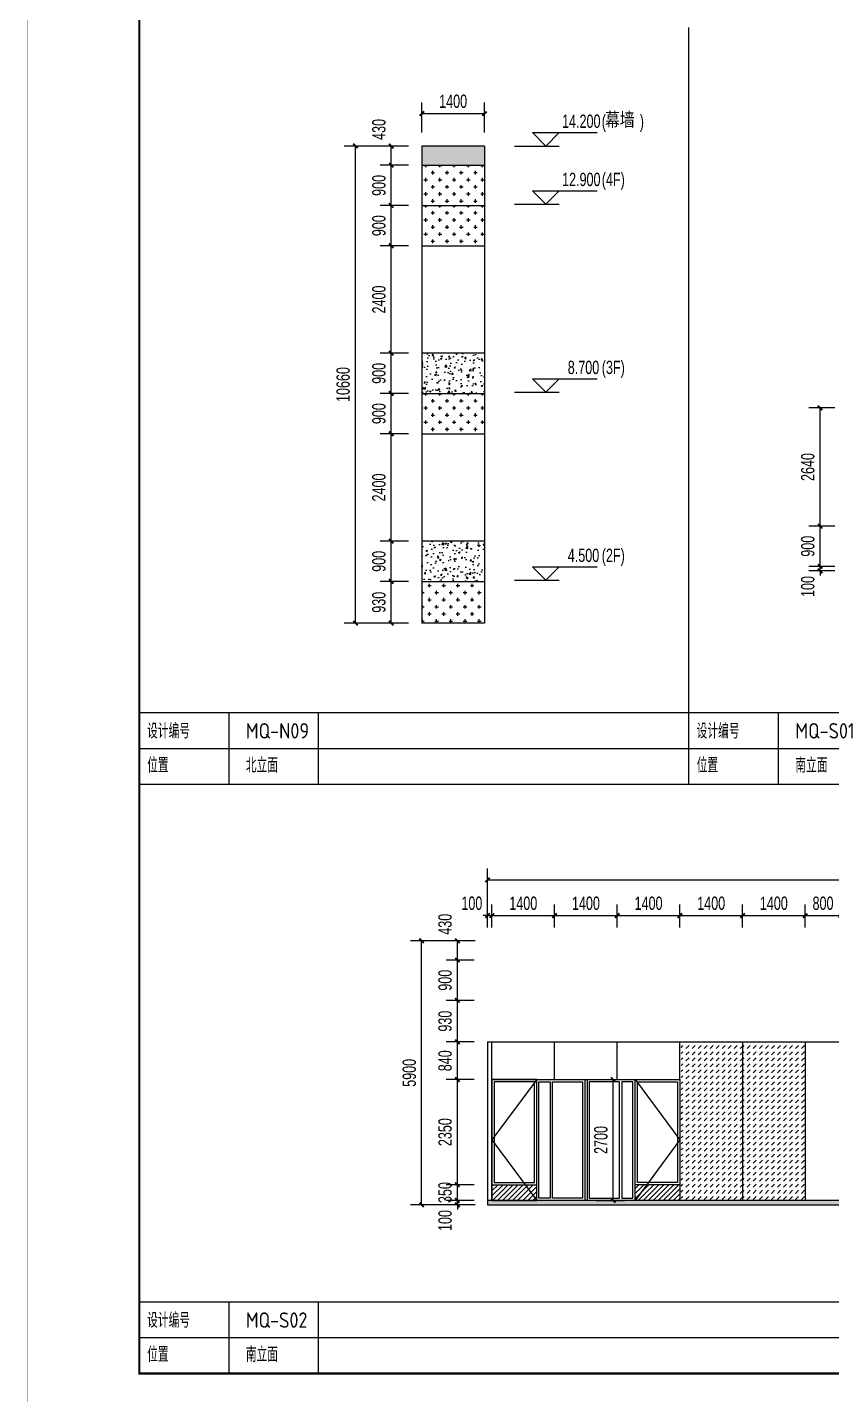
# Model space of a CAD drawing. Extents: x -3 to 440502, y -49243 to 59402.
# Drawn here: x 89097 to 107077, y 526 to 31079 of the extents above; entities that cross this region are included whole.
import ezdxf

# ---------------------------------------------------------------- set-up
doc = ezdxf.new("R2010")
doc.units = 0
doc.header["$LTSCALE"] = 1000
doc.header["$MEASUREMENT"] = 0
doc.linetypes.add('ACAD_ISO05W100', pattern=[34, 24, -3, 0.5, -3, 0.5, -3])
for name, color, linetype in [('01-标注_尺寸', 124, 'Continuous'), ('01-标注_标高', 200, 'Continuous'), ('02-TEXT_标注', 130, 'Continuous'), ('05-填充_156', 156, 'Continuous'), ('05-填充_18', 18, 'Continuous'), ('05-填充_天正', 26, 'Continuous'), ('A-0-图名图例', 2, 'Continuous'), ('A-C_窗', 140, 'Continuous'), ('E-立面', 255, 'Continuous')]:
    doc.layers.add(name, color=color, linetype=linetype)
doc.styles.add('_TCH_DIM', font='ros.shx', dxfattribs={"bigfont": 'jd.shx'})
doc.styles.add('_TCH_DIM_T3', font='ros.shx', dxfattribs={"width": 0.705882, "bigfont": 'jd.shx'})
doc.styles.get("Standard").update_dxf_attribs({"font": 'gbenor.shx', "bigfont": 'gbcbig.shx'})
doc.dimstyles.new('_TCH_ARCH&&100', dxfattribs={"dimtxt": 297.5, "dimasz": 100, "dimexe": 250, "dimexo": 300, "dimgap": 126.25, "dimtad": 1, "dimdec": 0, "dimzin": 0, "dimdsep": 46, "dimtxsty": '_TCH_DIM_T3', "dimblk": 'ARCHTICK', "dimcen": 0.09, "dimclrt": 7, "dimazin": 2, "dimtfac": 1, "dimtdec": 0, "dimtix": 1, "dimtmove": 2, "dimatfit": 3, "dimfxl": 0, "dimtolj": 1, "dimtzin": 0, "dimarcsym": 0})
pattern_1 = [(45, (0, 0), (-56.1266, 56.1266), [])]
pattern_2 = [(50, (0, 0), (364.3693, -31.8782), [38.1, -419.1]), (355, (0, 0), (-70.4857, 382.1133), [30.48, -335.28]), (100.451, (30.36, -2.66), (293.885, 350.2334), [32.38, -356.18]), (46.1842, (0, 101.6), (542.158, -84.0847), [57.15, -628.65]), (96.6356, (45.2, 94.6), (474.8085, 494.851), [48.57, -534.27]), (351.184, (0, 101.6), (474.8092, 494.8502), [45.72, -502.92]), (21, (50.8, 76.2), (303.2298, -204.531), [38.1, -419.1]), (326, (50.8, 76.2), (123.604, 368.376), [30.48, -335.28]), (71.4514, (76.07, 59.16), (426.833, 163.8457), [32.38, -356.18]), (37.5, (0, 0), (6.1772, 169.11008), [0, -331.216, 0, -340.36, 0, -336.55]), (7.5, (0, 0), (133.63933, 200.36115), [0, -194.056, 0, -323.596, 0, -128.27]), (327.5, (-113.28, 0), (271.18119, -11.45749), [0, -127, 0, -396.24, 0, -525.78]), (317.5, (-164.08, 0), (296.25836, 50.853), [0, -165.1, 0, -263.144, 0, -373.38])]

# ---------------------------------------------------------------- blocks, each defined once
blk = doc.blocks.new('图框-A1')
for points, const_width in [([(0, 0), (841, 0), (841, 594), (0, 594)], 0.05), ([(766, 584), (25, 584), (25, 10), (766, 10)], 0.5)]:
    blk.add_lwpolyline(points, close=True, dxfattribs=dict(const_width=const_width))
at = {"const_width": 0.05}
blk.add_lwpolyline([(0, 297), (2, 297)], dxfattribs=at)
blk = doc.blocks.new('*U68')
for p, q in [((0, 1600), (12283, 1600)), ((0, 800), (12283, 800)), ((0, 0), (12283, 0))]:
    blk.add_line(p, q)
for points in [[(2000, 1600), (2000, 0)], [(4000, 1600), (4000, 0)]]:
    blk.add_lwpolyline(points)
for s, p in [('设计编号', (176, 1020)), ('位置', (176, 258))]:
    blk.add_text(s, height=332.8).set_placement(p)
blk = doc.blocks.new('*U69')
for p, q in [((0, 1600), (32113, 1600)), ((0, 800), (32113, 800)), ((0, 0), (32113, 0))]:
    blk.add_line(p, q)
for points in [[(2000, 1600), (2000, 0)], [(4000, 1600), (4000, 0)]]:
    blk.add_lwpolyline(points)
for s, p in [('设计编号', (176, 1020)), ('位置', (176, 258))]:
    blk.add_text(s, height=332.8).set_placement(p)
blk = doc.blocks.new('A$C19DA4980')
at = {"layer": '05-填充_18'}
h = blk.add_hatch(dxfattribs=at)
h.set_pattern_fill('ANSI31', color=256, scale=50)
h.set_pattern_definition(pattern_1)
h.paths.add_polyline_path([(0, 0), (1000, 0), (1000, 350), (0, 350)])
h = blk.add_hatch(dxfattribs=at)
h.set_pattern_fill('ANSI31', color=256, scale=50)
h.set_pattern_definition(pattern_1)
h.paths.add_polyline_path([(3200, 0), (4200, 0), (4200, 350), (3200, 350)])
at = {"layer": 'A-C_窗'}
for p, q in [((0, 350), (1000, 350)), ((4200, 350), (3200, 350))]:
    blk.add_line(p, q, dxfattribs=at)
for points in [[(0, 2700), (4200, 2700), (4200, 0), (0, 0)], [(1000, 2700), (0, 2700), (0, 0), (1000, 0)], [(50, 400), (950, 400), (950, 2650), (50, 2650)], [(1050, 2650), (1300, 2650), (1300, 50), (1050, 50)], [(1350, 2650), (2025, 2650), (2025, 50), (1350, 50)], [(2850, 2650), (2175, 2650), (2175, 50), (2850, 50)], [(3150, 2650), (2900, 2650), (2900, 50), (3150, 50)], [(3200, 2700), (4200, 2700), (4200, 0), (3200, 0)], [(4150, 2650), (4150, 400), (3250, 400), (3250, 2650)]]:
    blk.add_lwpolyline(points, close=True, dxfattribs=at)
for points in [[(1000, 2700), (0, 1350), (1000, 0)], [(2075, 2700), (2075, 0)], [(2125, 2700), (2125, 0)], [(3200, 2700), (4200, 1350), (3200, 0)]]:
    blk.add_lwpolyline(points, dxfattribs=at)
blk = doc.blocks.new('*U70')
for p, q in [((0, 1600), (44397, 1600)), ((0, 800), (44397, 800)), ((0, 0), (44397, 0))]:
    blk.add_line(p, q)
for points in [[(2000, 1600), (2000, 0)], [(4000, 1600), (4000, 0)]]:
    blk.add_lwpolyline(points)
for s, p in [('设计编号', (176, 1020)), ('位置', (176, 258))]:
    blk.add_text(s, height=332.8).set_placement(p)
blk = doc.blocks.new('_ArchTick')
at = {"color": 0, "linetype": 'ByBlock', "const_width": 0.4}
blk.add_lwpolyline([(-0.5, -0.5), (0.5, 0.5)], dxfattribs=at)
blk = doc.blocks.new('*D378')
at = {"layer": '01-标注_尺寸', "color": 0, "lineweight": -2, "transparency": 16777216}
for p, q in [((97616, 18697), (96982, 18697)), ((97232, 17767), (97232, 18697)), ((97616, 17767), (96982, 17767))]:
    blk.add_line(p, q, dxfattribs=at)
at = {"layer": 'Defpoints', "color": 0, "transparency": 16777216}
for p in [(97232, 18697), (97916, 18697), (97916, 17767)]:
    blk.add_point(p, dxfattribs=at)
at = {"layer": '01-标注_尺寸', "color": 0, "lineweight": -2, "transparency": 16777216, "xscale": 100, "yscale": 100, "zscale": 100}
for p, rotation in [((97232, 18697), 90), ((97232, 17767), 270)]:
    blk.add_blockref('_ArchTick', p, dxfattribs=dict(at, rotation=rotation))
at = {"layer": '01-标注_尺寸', "color": 7, "transparency": 16777216, "insert": (96957, 18232), "char_height": 297.5, "attachment_point": 5, "rotation": 90, "style": '_TCH_DIM_T3'}
blk.add_mtext('\\A1;930', dxfattribs=at)
blk = doc.blocks.new('*D379')
at = {"layer": '01-标注_尺寸', "color": 0, "lineweight": -2, "transparency": 16777216}
for p, q in [((97616, 19597), (96982, 19597)), ((97232, 18697), (97232, 19597)), ((97616, 18697), (96982, 18697))]:
    blk.add_line(p, q, dxfattribs=at)
at = {"layer": 'Defpoints', "color": 0, "transparency": 16777216}
for p in [(97232, 19597), (97916, 19597), (97916, 18697)]:
    blk.add_point(p, dxfattribs=at)
at = {"layer": '01-标注_尺寸', "color": 0, "lineweight": -2, "transparency": 16777216, "xscale": 100, "yscale": 100, "zscale": 100}
for p, rotation in [((97232, 19597), 90), ((97232, 18697), 270)]:
    blk.add_blockref('_ArchTick', p, dxfattribs=dict(at, rotation=rotation))
at = {"layer": '01-标注_尺寸', "color": 7, "transparency": 16777216, "insert": (96957, 19147), "char_height": 297.5, "attachment_point": 5, "rotation": 90, "style": '_TCH_DIM_T3'}
blk.add_mtext('\\A1;900', dxfattribs=at)
blk = doc.blocks.new('*D380')
at = {"layer": '01-标注_尺寸', "color": 0, "lineweight": -2, "transparency": 16777216}
for p, q in [((97616, 21997), (96982, 21997)), ((97232, 19597), (97232, 21997)), ((97616, 19597), (96982, 19597))]:
    blk.add_line(p, q, dxfattribs=at)
at = {"layer": 'Defpoints', "color": 0, "transparency": 16777216}
for p in [(97232, 21997), (97916, 21997), (97916, 19597)]:
    blk.add_point(p, dxfattribs=at)
at = {"layer": '01-标注_尺寸', "color": 0, "lineweight": -2, "transparency": 16777216, "xscale": 100, "yscale": 100, "zscale": 100}
for p, rotation in [((97232, 21997), 90), ((97232, 19597), 270)]:
    blk.add_blockref('_ArchTick', p, dxfattribs=dict(at, rotation=rotation))
at = {"layer": '01-标注_尺寸', "color": 7, "transparency": 16777216, "insert": (96957, 20797), "char_height": 297.5, "attachment_point": 5, "rotation": 90, "style": '_TCH_DIM_T3'}
blk.add_mtext('\\A1;2400', dxfattribs=at)
blk = doc.blocks.new('*D381')
at = {"layer": '01-标注_尺寸', "color": 0, "lineweight": -2, "transparency": 16777216}
for p, q in [((97616, 22897), (96982, 22897)), ((97232, 21997), (97232, 22897)), ((97616, 21997), (96982, 21997))]:
    blk.add_line(p, q, dxfattribs=at)
at = {"layer": 'Defpoints', "color": 0, "transparency": 16777216}
for p in [(97232, 22897), (97916, 22897), (97916, 21997)]:
    blk.add_point(p, dxfattribs=at)
at = {"layer": '01-标注_尺寸', "color": 0, "lineweight": -2, "transparency": 16777216, "xscale": 100, "yscale": 100, "zscale": 100}
for p, rotation in [((97232, 22897), 90), ((97232, 21997), 270)]:
    blk.add_blockref('_ArchTick', p, dxfattribs=dict(at, rotation=rotation))
at = {"layer": '01-标注_尺寸', "color": 7, "transparency": 16777216, "insert": (96957, 22447), "char_height": 297.5, "attachment_point": 5, "rotation": 90, "style": '_TCH_DIM_T3'}
blk.add_mtext('\\A1;900', dxfattribs=at)
blk = doc.blocks.new('*D382')
at = {"layer": '01-标注_尺寸', "color": 0, "lineweight": -2, "transparency": 16777216}
for p, q in [((97616, 23797), (96982, 23797)), ((97232, 22897), (97232, 23797)), ((97616, 22897), (96982, 22897))]:
    blk.add_line(p, q, dxfattribs=at)
at = {"layer": 'Defpoints', "color": 0, "transparency": 16777216}
for p in [(97232, 23797), (97916, 23797), (97916, 22897)]:
    blk.add_point(p, dxfattribs=at)
at = {"layer": '01-标注_尺寸', "color": 0, "lineweight": -2, "transparency": 16777216, "xscale": 100, "yscale": 100, "zscale": 100}
for p, rotation in [((97232, 23797), 90), ((97232, 22897), 270)]:
    blk.add_blockref('_ArchTick', p, dxfattribs=dict(at, rotation=rotation))
at = {"layer": '01-标注_尺寸', "color": 7, "transparency": 16777216, "insert": (96957, 23347), "char_height": 297.5, "attachment_point": 5, "rotation": 90, "style": '_TCH_DIM_T3'}
blk.add_mtext('\\A1;900', dxfattribs=at)
blk = doc.blocks.new('*D383')
at = {"layer": '01-标注_尺寸', "color": 0, "lineweight": -2, "transparency": 16777216}
for p, q in [((97616, 26197), (96982, 26197)), ((97232, 23797), (97232, 26197)), ((97616, 23797), (96982, 23797))]:
    blk.add_line(p, q, dxfattribs=at)
at = {"layer": 'Defpoints', "color": 0, "transparency": 16777216}
for p in [(97232, 26197), (97916, 26197), (97916, 23797)]:
    blk.add_point(p, dxfattribs=at)
at = {"layer": '01-标注_尺寸', "color": 0, "lineweight": -2, "transparency": 16777216, "xscale": 100, "yscale": 100, "zscale": 100}
for p, rotation in [((97232, 26197), 90), ((97232, 23797), 270)]:
    blk.add_blockref('_ArchTick', p, dxfattribs=dict(at, rotation=rotation))
at = {"layer": '01-标注_尺寸', "color": 7, "transparency": 16777216, "insert": (96957, 24997), "char_height": 297.5, "attachment_point": 5, "rotation": 90, "style": '_TCH_DIM_T3'}
blk.add_mtext('\\A1;2400', dxfattribs=at)
blk = doc.blocks.new('*D384')
at = {"layer": '01-标注_尺寸', "color": 0, "lineweight": -2, "transparency": 16777216}
for p, q in [((97616, 27097), (96982, 27097)), ((97232, 26197), (97232, 27097)), ((97616, 26197), (96982, 26197))]:
    blk.add_line(p, q, dxfattribs=at)
at = {"layer": 'Defpoints', "color": 0, "transparency": 16777216}
for p in [(97232, 27097), (97916, 27097), (97916, 26197)]:
    blk.add_point(p, dxfattribs=at)
at = {"layer": '01-标注_尺寸', "color": 0, "lineweight": -2, "transparency": 16777216, "xscale": 100, "yscale": 100, "zscale": 100}
for p, rotation in [((97232, 27097), 90), ((97232, 26197), 270)]:
    blk.add_blockref('_ArchTick', p, dxfattribs=dict(at, rotation=rotation))
at = {"layer": '01-标注_尺寸', "color": 7, "transparency": 16777216, "insert": (96957, 26647), "char_height": 297.5, "attachment_point": 5, "rotation": 90, "style": '_TCH_DIM_T3'}
blk.add_mtext('\\A1;900', dxfattribs=at)
blk = doc.blocks.new('*D385')
at = {"layer": '01-标注_尺寸', "color": 0, "lineweight": -2, "transparency": 16777216}
for p, q in [((97616, 27997), (96982, 27997)), ((97232, 27097), (97232, 27997)), ((97616, 27097), (96982, 27097))]:
    blk.add_line(p, q, dxfattribs=at)
at = {"layer": 'Defpoints', "color": 0, "transparency": 16777216}
for p in [(97232, 27997), (97916, 27997), (97916, 27097)]:
    blk.add_point(p, dxfattribs=at)
at = {"layer": '01-标注_尺寸', "color": 0, "lineweight": -2, "transparency": 16777216, "xscale": 100, "yscale": 100, "zscale": 100}
for p, rotation in [((97232, 27997), 90), ((97232, 27097), 270)]:
    blk.add_blockref('_ArchTick', p, dxfattribs=dict(at, rotation=rotation))
at = {"layer": '01-标注_尺寸', "color": 7, "transparency": 16777216, "insert": (96957, 27547), "char_height": 297.5, "attachment_point": 5, "rotation": 90, "style": '_TCH_DIM_T3'}
blk.add_mtext('\\A1;900', dxfattribs=at)
blk = doc.blocks.new('*D386')
at = {"layer": '01-标注_尺寸', "color": 0, "lineweight": -2, "transparency": 16777216}
for p, q in [((97616, 28427), (96982, 28427)), ((97232, 27997), (97232, 28427)), ((97616, 27997), (96982, 27997))]:
    blk.add_line(p, q, dxfattribs=at)
at = {"layer": 'Defpoints', "color": 0, "transparency": 16777216}
for p in [(97232, 28427), (97916, 28427), (97916, 27997)]:
    blk.add_point(p, dxfattribs=at)
at = {"layer": '01-标注_尺寸', "color": 0, "lineweight": -2, "transparency": 16777216, "xscale": 100, "yscale": 100, "zscale": 100}
for p, rotation in [((97232, 28427), 90), ((97232, 27997), 270)]:
    blk.add_blockref('_ArchTick', p, dxfattribs=dict(at, rotation=rotation))
at = {"layer": '01-标注_尺寸', "color": 7, "transparency": 16777216, "insert": (96957, 28797), "char_height": 297.5, "attachment_point": 5, "rotation": 90, "style": '_TCH_DIM_T3'}
blk.add_mtext('\\A1;430', dxfattribs=at)
blk = doc.blocks.new('*D387')
at = {"layer": '01-标注_尺寸', "color": 0, "lineweight": -2, "transparency": 16777216}
for p, q in [((97278, 28427), (96182, 28427)), ((96432, 17767), (96432, 28427)), ((97278, 17767), (96182, 17767))]:
    blk.add_line(p, q, dxfattribs=at)
at = {"layer": 'Defpoints', "color": 0, "transparency": 16777216}
for p in [(96432, 28427), (97578, 28427), (97578, 17767)]:
    blk.add_point(p, dxfattribs=at)
at = {"layer": '01-标注_尺寸', "color": 0, "lineweight": -2, "transparency": 16777216, "xscale": 100, "yscale": 100, "zscale": 100}
for p, rotation in [((96432, 28427), 90), ((96432, 17767), 270)]:
    blk.add_blockref('_ArchTick', p, dxfattribs=dict(at, rotation=rotation))
at = {"layer": '01-标注_尺寸', "color": 7, "transparency": 16777216, "insert": (96157, 23097), "char_height": 297.5, "attachment_point": 5, "rotation": 90, "style": '_TCH_DIM_T3'}
blk.add_mtext('\\A1;10660', dxfattribs=at)
blk = doc.blocks.new('*D393')
at = {"layer": '01-标注_尺寸', "color": 0, "lineweight": -2, "transparency": 16777216}
for p, q in [((107149, 19034), (106569, 19034)), ((106819, 19034), (106819, 19134)), ((106819, 18934), (106819, 19034)), ((107149, 18934), (106569, 18934)), ((106819, 18934), (106819, 18834))]:
    blk.add_line(p, q, dxfattribs=at)
at = {"layer": 'Defpoints', "color": 0, "transparency": 16777216}
for p in [(106819, 19034), (107449, 19034), (107449, 18934)]:
    blk.add_point(p, dxfattribs=at)
at = {"layer": '01-标注_尺寸', "color": 0, "lineweight": -2, "transparency": 16777216, "xscale": 100, "yscale": 100, "zscale": 100}
for p, rotation in [((106819, 19034), 270), ((106819, 18934), 90)]:
    blk.add_blockref('_ArchTick', p, dxfattribs=dict(at, rotation=rotation))
at = {"layer": '01-标注_尺寸', "color": 7, "transparency": 16777216, "insert": (106544, 18584), "char_height": 297.5, "attachment_point": 5, "rotation": 90, "style": '_TCH_DIM_T3'}
blk.add_mtext('\\A1;100', dxfattribs=at)
blk = doc.blocks.new('*D394')
at = {"layer": '01-标注_尺寸', "color": 0, "lineweight": -2, "transparency": 16777216}
for p, q in [((107149, 19934), (106569, 19934)), ((106819, 19034), (106819, 19934)), ((107149, 19034), (106569, 19034))]:
    blk.add_line(p, q, dxfattribs=at)
at = {"layer": 'Defpoints', "color": 0, "transparency": 16777216}
for p in [(106819, 19934), (107449, 19934), (107449, 19034)]:
    blk.add_point(p, dxfattribs=at)
at = {"layer": '01-标注_尺寸', "color": 0, "lineweight": -2, "transparency": 16777216, "xscale": 100, "yscale": 100, "zscale": 100}
for p, rotation in [((106819, 19934), 90), ((106819, 19034), 270)]:
    blk.add_blockref('_ArchTick', p, dxfattribs=dict(at, rotation=rotation))
at = {"layer": '01-标注_尺寸', "color": 7, "transparency": 16777216, "insert": (106544, 19484), "char_height": 297.5, "attachment_point": 5, "rotation": 90, "style": '_TCH_DIM_T3'}
blk.add_mtext('\\A1;900', dxfattribs=at)
blk = doc.blocks.new('*D395')
at = {"layer": '01-标注_尺寸', "color": 0, "lineweight": -2, "transparency": 16777216}
for p, q in [((107149, 22574), (106569, 22574)), ((106819, 19934), (106819, 22574)), ((107149, 19934), (106569, 19934))]:
    blk.add_line(p, q, dxfattribs=at)
at = {"layer": 'Defpoints', "color": 0, "transparency": 16777216}
for p in [(106819, 22574), (107449, 22574), (107449, 19934)]:
    blk.add_point(p, dxfattribs=at)
at = {"layer": '01-标注_尺寸', "color": 0, "lineweight": -2, "transparency": 16777216, "xscale": 100, "yscale": 100, "zscale": 100}
for p, rotation in [((106819, 22574), 90), ((106819, 19934), 270)]:
    blk.add_blockref('_ArchTick', p, dxfattribs=dict(at, rotation=rotation))
at = {"layer": '01-标注_尺寸', "color": 7, "transparency": 16777216, "insert": (106544, 21254), "char_height": 297.5, "attachment_point": 5, "rotation": 90, "style": '_TCH_DIM_T3'}
blk.add_mtext('\\A1;2640', dxfattribs=at)
blk = doc.blocks.new('*D415')
at = {"layer": '01-标注_尺寸', "color": 0, "lineweight": -2, "transparency": 16777216}
for p, q in [((98711, 4867), (98711, 4967)), ((99084, 4867), (98461, 4867)), ((99084, 4767), (98461, 4767)), ((98711, 4767), (98711, 4867)), ((98711, 4767), (98711, 4667))]:
    blk.add_line(p, q, dxfattribs=at)
at = {"layer": 'Defpoints', "color": 0, "transparency": 16777216}
for p in [(98711, 4867), (99384, 4867), (99384, 4767)]:
    blk.add_point(p, dxfattribs=at)
at = {"layer": '01-标注_尺寸', "color": 0, "lineweight": -2, "transparency": 16777216, "xscale": 100, "yscale": 100, "zscale": 100}
for p, rotation in [((98711, 4867), 270), ((98711, 4767), 90)]:
    blk.add_blockref('_ArchTick', p, dxfattribs=dict(at, rotation=rotation))
at = {"layer": '01-标注_尺寸', "color": 7, "transparency": 16777216, "insert": (98436, 4417), "char_height": 297.5, "attachment_point": 5, "rotation": 90, "style": '_TCH_DIM_T3'}
blk.add_mtext('\\A1;100', dxfattribs=at)
blk = doc.blocks.new('*D416')
at = {"layer": '01-标注_尺寸', "color": 0, "lineweight": -2, "transparency": 16777216}
for p, q in [((99084, 5217), (98461, 5217)), ((98711, 5217), (98711, 5317)), ((98711, 4867), (98711, 5217)), ((99084, 4867), (98461, 4867)), ((98711, 4867), (98711, 4767))]:
    blk.add_line(p, q, dxfattribs=at)
at = {"layer": 'Defpoints', "color": 0, "transparency": 16777216}
for p in [(98711, 5217), (99384, 5217), (99384, 4867)]:
    blk.add_point(p, dxfattribs=at)
at = {"layer": '01-标注_尺寸', "color": 0, "lineweight": -2, "transparency": 16777216, "xscale": 100, "yscale": 100, "zscale": 100}
for p, rotation in [((98711, 5217), 270), ((98711, 4867), 90)]:
    blk.add_blockref('_ArchTick', p, dxfattribs=dict(at, rotation=rotation))
at = {"layer": '01-标注_尺寸', "color": 7, "transparency": 16777216, "insert": (98436, 5042), "char_height": 297.5, "attachment_point": 5, "rotation": 90, "style": '_TCH_DIM_T3'}
blk.add_mtext('\\A1;350', dxfattribs=at)
blk = doc.blocks.new('*D417')
at = {"layer": '01-标注_尺寸', "color": 0, "lineweight": -2, "transparency": 16777216}
for p, q in [((99084, 7567), (98461, 7567)), ((98711, 5217), (98711, 7567)), ((99084, 5217), (98461, 5217))]:
    blk.add_line(p, q, dxfattribs=at)
at = {"layer": 'Defpoints', "color": 0, "transparency": 16777216}
for p in [(98711, 7567), (99384, 7567), (99384, 5217)]:
    blk.add_point(p, dxfattribs=at)
at = {"layer": '01-标注_尺寸', "color": 0, "lineweight": -2, "transparency": 16777216, "xscale": 100, "yscale": 100, "zscale": 100}
for p, rotation in [((98711, 7567), 90), ((98711, 5217), 270)]:
    blk.add_blockref('_ArchTick', p, dxfattribs=dict(at, rotation=rotation))
at = {"layer": '01-标注_尺寸', "color": 7, "transparency": 16777216, "insert": (98436, 6392), "char_height": 297.5, "attachment_point": 5, "rotation": 90, "style": '_TCH_DIM_T3'}
blk.add_mtext('\\A1;2350', dxfattribs=at)
blk = doc.blocks.new('*D418')
at = {"layer": '01-标注_尺寸', "color": 0, "lineweight": -2, "transparency": 16777216}
for p, q in [((99084, 8407), (98461, 8407)), ((98711, 7567), (98711, 8407)), ((99084, 7567), (98461, 7567))]:
    blk.add_line(p, q, dxfattribs=at)
at = {"layer": 'Defpoints', "color": 0, "transparency": 16777216}
for p in [(98711, 8407), (99384, 8407), (99384, 7567)]:
    blk.add_point(p, dxfattribs=at)
at = {"layer": '01-标注_尺寸', "color": 0, "lineweight": -2, "transparency": 16777216, "xscale": 100, "yscale": 100, "zscale": 100}
for p, rotation in [((98711, 8407), 90), ((98711, 7567), 270)]:
    blk.add_blockref('_ArchTick', p, dxfattribs=dict(at, rotation=rotation))
at = {"layer": '01-标注_尺寸', "color": 7, "transparency": 16777216, "insert": (98436, 7987), "char_height": 297.5, "attachment_point": 5, "rotation": 90, "style": '_TCH_DIM_T3'}
blk.add_mtext('\\A1;840', dxfattribs=at)
blk = doc.blocks.new('*D419')
at = {"layer": '01-标注_尺寸', "color": 0, "lineweight": -2, "transparency": 16777216}
for p, q in [((99084, 9337), (98461, 9337)), ((98711, 8407), (98711, 9337)), ((99084, 8407), (98461, 8407))]:
    blk.add_line(p, q, dxfattribs=at)
at = {"layer": 'Defpoints', "color": 0, "transparency": 16777216}
for p in [(98711, 9337), (99384, 9337), (99384, 8407)]:
    blk.add_point(p, dxfattribs=at)
at = {"layer": '01-标注_尺寸', "color": 0, "lineweight": -2, "transparency": 16777216, "xscale": 100, "yscale": 100, "zscale": 100}
for p, rotation in [((98711, 9337), 90), ((98711, 8407), 270)]:
    blk.add_blockref('_ArchTick', p, dxfattribs=dict(at, rotation=rotation))
at = {"layer": '01-标注_尺寸', "color": 7, "transparency": 16777216, "insert": (98436, 8872), "char_height": 297.5, "attachment_point": 5, "rotation": 90, "style": '_TCH_DIM_T3'}
blk.add_mtext('\\A1;930', dxfattribs=at)
blk = doc.blocks.new('*D420')
at = {"layer": '01-标注_尺寸', "color": 0, "lineweight": -2, "transparency": 16777216}
for p, q in [((99084, 10237), (98461, 10237)), ((98711, 9337), (98711, 10237)), ((99084, 9337), (98461, 9337))]:
    blk.add_line(p, q, dxfattribs=at)
at = {"layer": 'Defpoints', "color": 0, "transparency": 16777216}
for p in [(98711, 10237), (99384, 10237), (99384, 9337)]:
    blk.add_point(p, dxfattribs=at)
at = {"layer": '01-标注_尺寸', "color": 0, "lineweight": -2, "transparency": 16777216, "xscale": 100, "yscale": 100, "zscale": 100}
for p, rotation in [((98711, 10237), 90), ((98711, 9337), 270)]:
    blk.add_blockref('_ArchTick', p, dxfattribs=dict(at, rotation=rotation))
at = {"layer": '01-标注_尺寸', "color": 7, "transparency": 16777216, "insert": (98436, 9787), "char_height": 297.5, "attachment_point": 5, "rotation": 90, "style": '_TCH_DIM_T3'}
blk.add_mtext('\\A1;900', dxfattribs=at)
blk = doc.blocks.new('*D421')
at = {"layer": '01-标注_尺寸', "color": 0, "lineweight": -2, "transparency": 16777216}
for p, q in [((99084, 10667), (98461, 10667)), ((98711, 10237), (98711, 10667)), ((99084, 10237), (98461, 10237))]:
    blk.add_line(p, q, dxfattribs=at)
at = {"layer": 'Defpoints', "color": 0, "transparency": 16777216}
for p in [(98711, 10667), (99384, 10667), (99384, 10237)]:
    blk.add_point(p, dxfattribs=at)
at = {"layer": '01-标注_尺寸', "color": 0, "lineweight": -2, "transparency": 16777216, "xscale": 100, "yscale": 100, "zscale": 100}
for p, rotation in [((98711, 10667), 90), ((98711, 10237), 270)]:
    blk.add_blockref('_ArchTick', p, dxfattribs=dict(at, rotation=rotation))
at = {"layer": '01-标注_尺寸', "color": 7, "transparency": 16777216, "insert": (98436, 11037), "char_height": 297.5, "attachment_point": 5, "rotation": 90, "style": '_TCH_DIM_T3'}
blk.add_mtext('\\A1;430', dxfattribs=at)
blk = doc.blocks.new('*D422')
at = {"layer": '01-标注_尺寸', "color": 0, "lineweight": -2, "transparency": 16777216}
for p, q in [((99107, 10667), (97661, 10667)), ((97911, 4767), (97911, 10667)), ((99107, 4767), (97661, 4767))]:
    blk.add_line(p, q, dxfattribs=at)
at = {"layer": 'Defpoints', "color": 0, "transparency": 16777216}
for p in [(97911, 10667), (99407, 10667), (99407, 4767)]:
    blk.add_point(p, dxfattribs=at)
at = {"layer": '01-标注_尺寸', "color": 0, "lineweight": -2, "transparency": 16777216, "xscale": 100, "yscale": 100, "zscale": 100}
for p, rotation in [((97911, 10667), 90), ((97911, 4767), 270)]:
    blk.add_blockref('_ArchTick', p, dxfattribs=dict(at, rotation=rotation))
at = {"layer": '01-标注_尺寸', "color": 7, "transparency": 16777216, "insert": (97636, 7717), "char_height": 297.5, "attachment_point": 5, "rotation": 90, "style": '_TCH_DIM_T3'}
blk.add_mtext('\\A1;5900', dxfattribs=at)
blk = doc.blocks.new('*D437')
at = {"layer": '01-标注_尺寸', "color": 0, "lineweight": -2, "transparency": 16777216}
for p, q in [((106484, 10967), (106484, 11480)), ((107284, 10967), (107284, 11480)), ((106484, 11230), (107284, 11230))]:
    blk.add_line(p, q, dxfattribs=at)
at = {"layer": 'Defpoints', "color": 0, "transparency": 16777216}
for p in [(107284, 11230), (106484, 10667), (107284, 10667)]:
    blk.add_point(p, dxfattribs=at)
at = {"layer": '01-标注_尺寸', "color": 0, "lineweight": -2, "transparency": 16777216, "xscale": 100, "yscale": 100, "zscale": 100, "rotation": 180}
blk.add_blockref('_ArchTick', (106484, 11230), dxfattribs=at)
at = {"layer": '01-标注_尺寸', "color": 0, "lineweight": -2, "transparency": 16777216, "xscale": 100, "yscale": 100, "zscale": 100}
blk.add_blockref('_ArchTick', (107284, 11230), dxfattribs=at)
at = {"layer": '01-标注_尺寸', "color": 7, "transparency": 16777216, "insert": (106884, 11505), "char_height": 297.5, "attachment_point": 5, "style": '_TCH_DIM_T3'}
blk.add_mtext('\\A1;800', dxfattribs=at)
blk = doc.blocks.new('*D438')
at = {"layer": '01-标注_尺寸', "color": 0, "lineweight": -2, "transparency": 16777216}
for p, q in [((105084, 10967), (105084, 11480)), ((106484, 10967), (106484, 11480)), ((105084, 11230), (106484, 11230))]:
    blk.add_line(p, q, dxfattribs=at)
at = {"layer": 'Defpoints', "color": 0, "transparency": 16777216}
for p in [(106484, 11230), (105084, 10667), (106484, 10667)]:
    blk.add_point(p, dxfattribs=at)
at = {"layer": '01-标注_尺寸', "color": 0, "lineweight": -2, "transparency": 16777216, "xscale": 100, "yscale": 100, "zscale": 100, "rotation": 180}
blk.add_blockref('_ArchTick', (105084, 11230), dxfattribs=at)
at = {"layer": '01-标注_尺寸', "color": 0, "lineweight": -2, "transparency": 16777216, "xscale": 100, "yscale": 100, "zscale": 100}
blk.add_blockref('_ArchTick', (106484, 11230), dxfattribs=at)
at = {"layer": '01-标注_尺寸', "color": 7, "transparency": 16777216, "insert": (105784, 11505), "char_height": 297.5, "attachment_point": 5, "style": '_TCH_DIM_T3'}
blk.add_mtext('\\A1;1400', dxfattribs=at)
blk = doc.blocks.new('*D439')
at = {"layer": '01-标注_尺寸', "color": 0, "lineweight": -2, "transparency": 16777216}
for p, q in [((103684, 10967), (103684, 11480)), ((105084, 10967), (105084, 11480)), ((103684, 11230), (105084, 11230))]:
    blk.add_line(p, q, dxfattribs=at)
at = {"layer": 'Defpoints', "color": 0, "transparency": 16777216}
for p in [(105084, 11230), (103684, 10667), (105084, 10667)]:
    blk.add_point(p, dxfattribs=at)
at = {"layer": '01-标注_尺寸', "color": 0, "lineweight": -2, "transparency": 16777216, "xscale": 100, "yscale": 100, "zscale": 100, "rotation": 180}
blk.add_blockref('_ArchTick', (103684, 11230), dxfattribs=at)
at = {"layer": '01-标注_尺寸', "color": 0, "lineweight": -2, "transparency": 16777216, "xscale": 100, "yscale": 100, "zscale": 100}
blk.add_blockref('_ArchTick', (105084, 11230), dxfattribs=at)
at = {"layer": '01-标注_尺寸', "color": 7, "transparency": 16777216, "insert": (104384, 11505), "char_height": 297.5, "attachment_point": 5, "style": '_TCH_DIM_T3'}
blk.add_mtext('\\A1;1400', dxfattribs=at)
blk = doc.blocks.new('*D440')
at = {"layer": '01-标注_尺寸', "color": 0, "lineweight": -2, "transparency": 16777216}
for p, q in [((102284, 10967), (102284, 11480)), ((103684, 10967), (103684, 11480)), ((102284, 11230), (103684, 11230))]:
    blk.add_line(p, q, dxfattribs=at)
at = {"layer": 'Defpoints', "color": 0, "transparency": 16777216}
for p in [(103684, 11230), (102284, 10667), (103684, 10667)]:
    blk.add_point(p, dxfattribs=at)
at = {"layer": '01-标注_尺寸', "color": 0, "lineweight": -2, "transparency": 16777216, "xscale": 100, "yscale": 100, "zscale": 100, "rotation": 180}
blk.add_blockref('_ArchTick', (102284, 11230), dxfattribs=at)
at = {"layer": '01-标注_尺寸', "color": 0, "lineweight": -2, "transparency": 16777216, "xscale": 100, "yscale": 100, "zscale": 100}
blk.add_blockref('_ArchTick', (103684, 11230), dxfattribs=at)
at = {"layer": '01-标注_尺寸', "color": 7, "transparency": 16777216, "insert": (102984, 11505), "char_height": 297.5, "attachment_point": 5, "style": '_TCH_DIM_T3'}
blk.add_mtext('\\A1;1400', dxfattribs=at)
blk = doc.blocks.new('*D441')
at = {"layer": '01-标注_尺寸', "color": 0, "lineweight": -2, "transparency": 16777216}
for p, q in [((100884, 10967), (100884, 11480)), ((102284, 10967), (102284, 11480)), ((100884, 11230), (102284, 11230))]:
    blk.add_line(p, q, dxfattribs=at)
at = {"layer": 'Defpoints', "color": 0, "transparency": 16777216}
for p in [(102284, 11230), (100884, 10667), (102284, 10667)]:
    blk.add_point(p, dxfattribs=at)
at = {"layer": '01-标注_尺寸', "color": 0, "lineweight": -2, "transparency": 16777216, "xscale": 100, "yscale": 100, "zscale": 100, "rotation": 180}
blk.add_blockref('_ArchTick', (100884, 11230), dxfattribs=at)
at = {"layer": '01-标注_尺寸', "color": 0, "lineweight": -2, "transparency": 16777216, "xscale": 100, "yscale": 100, "zscale": 100}
blk.add_blockref('_ArchTick', (102284, 11230), dxfattribs=at)
at = {"layer": '01-标注_尺寸', "color": 7, "transparency": 16777216, "insert": (101584, 11505), "char_height": 297.5, "attachment_point": 5, "style": '_TCH_DIM_T3'}
blk.add_mtext('\\A1;1400', dxfattribs=at)
blk = doc.blocks.new('*D442')
at = {"layer": '01-标注_尺寸', "color": 0, "lineweight": -2, "transparency": 16777216}
for p, q in [((99484, 10967), (99484, 11480)), ((100884, 10967), (100884, 11480)), ((99484, 11230), (100884, 11230))]:
    blk.add_line(p, q, dxfattribs=at)
at = {"layer": 'Defpoints', "color": 0, "transparency": 16777216}
for p in [(100884, 11230), (99484, 10667), (100884, 10667)]:
    blk.add_point(p, dxfattribs=at)
at = {"layer": '01-标注_尺寸', "color": 0, "lineweight": -2, "transparency": 16777216, "xscale": 100, "yscale": 100, "zscale": 100, "rotation": 180}
blk.add_blockref('_ArchTick', (99484, 11230), dxfattribs=at)
at = {"layer": '01-标注_尺寸', "color": 0, "lineweight": -2, "transparency": 16777216, "xscale": 100, "yscale": 100, "zscale": 100}
blk.add_blockref('_ArchTick', (100884, 11230), dxfattribs=at)
at = {"layer": '01-标注_尺寸', "color": 7, "transparency": 16777216, "insert": (100184, 11505), "char_height": 297.5, "attachment_point": 5, "style": '_TCH_DIM_T3'}
blk.add_mtext('\\A1;1400', dxfattribs=at)
blk = doc.blocks.new('*D443')
at = {"layer": '01-标注_尺寸', "color": 0, "lineweight": -2, "transparency": 16777216}
for p, q in [((99384, 10967), (99384, 11480)), ((99484, 10967), (99484, 11480)), ((99384, 11230), (99284, 11230)), ((99384, 11230), (99484, 11230)), ((99484, 11230), (99584, 11230))]:
    blk.add_line(p, q, dxfattribs=at)
at = {"layer": 'Defpoints', "color": 0, "transparency": 16777216}
for p in [(99484, 11230), (99384, 10667), (99484, 10667)]:
    blk.add_point(p, dxfattribs=at)
at = {"layer": '01-标注_尺寸', "color": 0, "lineweight": -2, "transparency": 16777216, "xscale": 100, "yscale": 100, "zscale": 100}
blk.add_blockref('_ArchTick', (99384, 11230), dxfattribs=at)
at = {"layer": '01-标注_尺寸', "color": 0, "lineweight": -2, "transparency": 16777216, "xscale": 100, "yscale": 100, "zscale": 100, "rotation": 180}
blk.add_blockref('_ArchTick', (99484, 11230), dxfattribs=at)
at = {"layer": '01-标注_尺寸', "color": 7, "transparency": 16777216, "insert": (99034, 11505), "char_height": 297.5, "attachment_point": 5, "style": '_TCH_DIM_T3'}
blk.add_mtext('\\A1;100', dxfattribs=at)
blk = doc.blocks.new('*D444')
at = {"layer": '01-标注_尺寸', "color": 0, "lineweight": -2, "transparency": 16777216}
for p, q in [((99384, 11340), (99384, 12280)), ((124584, 11340), (124584, 12280)), ((99384, 12030), (124584, 12030))]:
    blk.add_line(p, q, dxfattribs=at)
at = {"layer": 'Defpoints', "color": 0, "transparency": 16777216}
for p in [(124584, 12030), (99384, 11040), (124584, 11040)]:
    blk.add_point(p, dxfattribs=at)
at = {"layer": '01-标注_尺寸', "color": 0, "lineweight": -2, "transparency": 16777216, "xscale": 100, "yscale": 100, "zscale": 100, "rotation": 180}
blk.add_blockref('_ArchTick', (99384, 12030), dxfattribs=at)
at = {"layer": '01-标注_尺寸', "color": 0, "lineweight": -2, "transparency": 16777216, "xscale": 100, "yscale": 100, "zscale": 100}
blk.add_blockref('_ArchTick', (124584, 12030), dxfattribs=at)
at = {"layer": '01-标注_尺寸', "color": 7, "transparency": 16777216, "insert": (111984, 12305), "char_height": 297.5, "attachment_point": 5, "style": '_TCH_DIM_T3'}
blk.add_mtext('\\A1;25200', dxfattribs=at)
blk = doc.blocks.new('*D448')
at = {"layer": '01-标注_尺寸', "color": 0, "lineweight": -2, "transparency": 16777216}
for p, q in [((101810, 7567), (102444, 7567)), ((102194, 4867), (102194, 7567)), ((101810, 4867), (102444, 4867))]:
    blk.add_line(p, q, dxfattribs=at)
at = {"layer": 'Defpoints', "color": 0, "transparency": 16777216}
for p in [(101510, 7567), (102194, 7567), (101510, 4867)]:
    blk.add_point(p, dxfattribs=at)
at = {"layer": '01-标注_尺寸', "color": 0, "lineweight": -2, "transparency": 16777216, "xscale": 100, "yscale": 100, "zscale": 100}
for p, rotation in [((102194, 7567), 90), ((102194, 4867), 270)]:
    blk.add_blockref('_ArchTick', p, dxfattribs=dict(at, rotation=rotation))
at = {"layer": '01-标注_尺寸', "color": 7, "transparency": 16777216, "insert": (101919, 6217), "char_height": 297.5, "attachment_point": 5, "rotation": 90, "style": '_TCH_DIM_T3'}
blk.add_mtext('\\A1;2700', dxfattribs=at)
blk = doc.blocks.new('*D1067')
at = {"layer": '01-标注_尺寸', "color": 0, "lineweight": -2, "transparency": 16777216}
for p, q in [((97916, 28727), (97916, 29401)), ((99316, 28727), (99316, 29401)), ((97916, 29151), (99316, 29151))]:
    blk.add_line(p, q, dxfattribs=at)
at = {"layer": 'Defpoints', "color": 0, "transparency": 16777216}
for p in [(99316, 29151), (97916, 28427), (99316, 28427)]:
    blk.add_point(p, dxfattribs=at)
at = {"layer": '01-标注_尺寸', "color": 0, "lineweight": -2, "transparency": 16777216, "xscale": 100, "yscale": 100, "zscale": 100, "rotation": 180}
blk.add_blockref('_ArchTick', (97916, 29151), dxfattribs=at)
at = {"layer": '01-标注_尺寸', "color": 0, "lineweight": -2, "transparency": 16777216, "xscale": 100, "yscale": 100, "zscale": 100}
blk.add_blockref('_ArchTick', (99316, 29151), dxfattribs=at)
at = {"layer": '01-标注_尺寸', "color": 7, "transparency": 16777216, "insert": (98616, 29426), "char_height": 297.5, "attachment_point": 5, "style": '_TCH_DIM_T3'}
blk.add_mtext('\\A1;1400', dxfattribs=at)

msp = doc.modelspace()

# ---------------------------------------------------------------- hatches: boundary and pattern name
at = {"layer": '05-填充_156'}
h = msp.add_hatch(dxfattribs=at)
h.set_pattern_fill('CROSS', color=136, scale=100)
h.set_pattern_definition([(0, (-432260.86, -29475.76), (158.75, 158.75), [79.375, -238.125]), (90, (-432221.17, -29515.45), (-158.75, 158.75), [79.375, -238.125])])
h.paths.add_polyline_path([(99315.6, 27996.9), (97915.6, 27996.9), (97915.6, 27096.9), (99315.6, 27096.9)])
h = msp.add_hatch(dxfattribs=at)
h.set_pattern_fill('CROSS', color=136, scale=100)
h.set_pattern_definition([(0, (-432260.86, -30375.76), (158.75, 158.75), [79.375, -238.125]), (90, (-432221.17, -30415.45), (-158.75, 158.75), [79.375, -238.125])])
h.paths.add_polyline_path([(99315.6, 27096.9), (97915.6, 27096.9), (97915.6, 26196.9), (99315.6, 26196.9)])
h = msp.add_hatch(dxfattribs=at)
h.set_pattern_fill('CROSS', color=136, scale=100)
h.set_pattern_definition([(0, (-432260.86, -34575.76), (158.75, 158.75), [79.375, -238.125]), (90, (-432221.17, -34615.45), (-158.75, 158.75), [79.375, -238.125])])
h.paths.add_polyline_path([(99315.6, 22896.9), (97915.6, 22896.9), (97915.6, 21996.9), (99315.6, 21996.9)])
h = msp.add_hatch(dxfattribs=at)
h.set_pattern_fill('CROSS', color=136, scale=100)
h.set_pattern_definition([(0, (-430430.86, -34575.76), (158.75, 158.75), [79.375, -238.125]), (90, (-430391.17, -34615.45), (-158.75, 158.75), [79.375, -238.125])])
h.paths.add_polyline_path([(99315.6, 18696.9), (97915.6, 18696.9), (97915.6, 17766.9), (99315.6, 17766.9)])
h = msp.add_hatch(dxfattribs=at)
h.set_pattern_fill('DASH', color=256, scale=100, angle=225)
h.set_pattern_definition([(45, (112307, -83745.19), (4e-14, 134.70384), [95.25, -95.25])])
h.paths.add_polyline_path([(105114, 8406.9), (103714, 8406.9), (103714, 4866.9), (105114, 4866.9)])
h = msp.add_hatch(dxfattribs=at)
h.set_pattern_fill('DASH', color=256, scale=100, angle=225)
h.set_pattern_definition([(45, (113677, -83745.19), (4e-14, 134.70384), [95.25, -95.25])])
h.paths.add_polyline_path([(106484, 8406.9), (105084, 8406.9), (105084, 4866.9), (106484, 4866.9)])
at = {"layer": '05-填充_18'}
h = msp.add_hatch(color=256, dxfattribs=at)
h.dxf.hatch_style = 1
h.paths.add_polyline_path([(99315.6, 28426.9), (97915.6, 28426.9), (97915.6, 27996.9), (99315.6, 27996.9)])
h = msp.add_hatch(color=256, dxfattribs=at)
h.dxf.hatch_style = 1
h.paths.add_polyline_path([(99384, 4866.9), (99384, 4766.9), (124584, 4766.9), (124584, 4866.9)])
at = {"layer": '05-填充_天正'}
h = msp.add_hatch(dxfattribs=at)
h.set_pattern_fill('AR-CONC', color=256, scale=200)
h.set_pattern_definition(pattern_2)
h.paths.add_polyline_path([(97915.6, 23796.9), (99315.6, 23796.9), (99315.6, 22896.9), (97915.6, 22896.9)])
h = msp.add_hatch(dxfattribs=at)
h.set_pattern_fill('AR-CONC', color=256, scale=200)
h.set_pattern_definition(pattern_2)
h.paths.add_polyline_path([(97915.6, 18696.9), (99315.6, 18696.9), (99315.6, 19596.9), (97915.6, 19596.9)])

# ---------------------------------------------------------------- linework, layer by layer
at = {"layer": '01-标注_标高'}
for p, q in [((100688.4, 28426.9), (100388.4, 28726.9)), ((100388.4, 28726.9), (101838.4, 28726.9)), ((100688.4, 28426.9), (100988.4, 28726.9)), ((99988.4, 28426.9), (100988.4, 28426.9)), ((100688.4, 27126.9), (100388.4, 27426.9)), ((100388.4, 27426.9), (101838.4, 27426.9)), ((100688.4, 27126.9), (100988.4, 27426.9)), ((99988.4, 27126.9), (100988.4, 27126.9)), ((100688.4, 22926.9), (100388.4, 23226.9)), ((100388.4, 23226.9), (101838.4, 23226.9)), ((100688.4, 22926.9), (100988.4, 23226.9)), ((99988.4, 22926.9), (100988.4, 22926.9)), ((100688.4, 18726.9), (100388.4, 19026.9)), ((100388.4, 19026.9), (101838.4, 19026.9)), ((100688.4, 18726.9), (100988.4, 19026.9)), ((99988.4, 18726.9), (100988.4, 18726.9))]:
    msp.add_line(p, q, dxfattribs=at)
at = {"layer": 'A-0-图名图例'}
msp.add_lwpolyline([(103883.4, 14166.9), (103883.4, 31078.8)], dxfattribs=at)
at = {"layer": 'A-C_窗'}
for points in [[(97915.6, 27096.9), (99315.6, 27096.9)], [(97915.6, 26196.9), (99315.6, 26196.9)], [(99315.6, 23796.9), (97915.6, 23796.9)], [(97915.6, 22896.9), (99315.6, 22896.9)], [(97915.6, 21996.9), (99315.6, 21996.9)], [(99315.6, 19596.9), (97915.6, 19596.9)], [(97915.6, 18696.9), (99315.6, 18696.9)], [(99484, 7566.9), (99484, 8406.9)], [(100884, 7566.9), (100884, 8406.9)], [(102284, 7566.9), (102284, 8406.9)], [(103684, 7566.9), (103684, 8406.9)], [(105084, 8406.9), (105084, 4866.9)], [(106484, 8406.9), (106484, 4866.9)], [(124584, 4866.9), (99384, 4866.9)]]:
    msp.add_lwpolyline(points, dxfattribs=at)
at = {"layer": 'E-立面'}
for points in [[(97915.6, 28426.9), (97915.6, 17766.9)], [(99315.6, 28426.9), (97915.6, 28426.9)], [(99315.6, 28426.9), (99315.6, 17766.9)], [(97915.6, 27996.9), (99315.6, 27996.9)], [(99315.6, 17766.9), (97915.6, 17766.9)], [(99384, 8406.9), (99384, 4766.9)], [(99384, 8406.9), (107284, 8406.9)], [(99384, 4766.9), (124584, 4766.9)]]:
    msp.add_lwpolyline(points, dxfattribs=at)

# ---------------------------------------------------------------- block references
at = {"xscale": 100, "yscale": 100, "zscale": 100}
msp.add_blockref('图框-A1', (89100, 0), dxfattribs=at)
at = {"layer": 'A-0-图名图例'}
for name, p in [('*U68', (91600, 14166.9)), ('*U69', (103883.4, 14166.9)), ('*U70', (91600, 1000))]:
    msp.add_blockref(name, p, dxfattribs=at)
at = {"layer": 'A-C_窗'}
msp.add_blockref('A$C19DA4980', (99484, 4866.9), dxfattribs=at)

# ---------------------------------------------------------------- texts
at = {"layer": '02-TEXT_标注', "style": '_TCH_DIM', "width": 0.705882}
for s, p in [('14.200', (101050.9, 28831.9)), ('(', (101938.4, 28831.9)), (')', (102787.8, 28831.9)), ('12.900', (101050.9, 27531.9)), ('(4F)', (101938.4, 27531.9)), ('8.700', (101178.4, 23331.9)), ('(3F)', (101938.4, 23331.9)), ('4.500', (101178.4, 19131.9)), ('(2F)', (101938.4, 19131.9))]:
    msp.add_text(s, height=297.5, dxfattribs=at).set_placement(p)
at = {"layer": '02-TEXT_标注', "style": '_TCH_DIM'}
msp.add_text('幕墙', height=347.29, dxfattribs=at).set_placement((102011.9, 28831.9))
at = {"layer": '02-TEXT_标注', "linetype": 'ACAD_ISO05W100'}
for s, height, p in [('MQ-N09', 345, (93981, 15186.9)), ('MQ-S01', 345, (106264.4, 15186.9)), ('北立面', 332.77, (93981, 14425)), ('南立面', 332.77, (106264.4, 14425)), ('MQ-S02', 345, (93981, 2020)), ('南立面', 332.77, (93981, 1258.1))]:
    msp.add_text(s, height=height, dxfattribs=at).set_placement(p)

# ---------------------------------------------------------------- dimensions: what is measured, and where the dimension line sits
at = {"layer": '01-标注_尺寸'}
for p1, p2, distance, picture, middle in [((97915.6, 28426.9), (99315.6, 28426.9), 724.4, '*D1067', (98615.6, 29426.3)), ((97578.3, 17766.9), (97578.3, 28426.9), 1146.3, '*D387', (96157, 23096.9)), ((97915.6, 27096.9), (97915.6, 27996.9), 683.5, '*D385', (96957, 27546.9)), ((97915.6, 26196.9), (97915.6, 27096.9), 683.5, '*D384', (96957, 26646.9)), ((97915.6, 23796.9), (97915.6, 26196.9), 683.5, '*D383', (96957, 24996.9)), ((97915.6, 22896.9), (97915.6, 23796.9), 683.5, '*D382', (96957, 23346.9)), ((97915.6, 21996.9), (97915.6, 22896.9), 683.5, '*D381', (96957, 22446.9)), ((107448.9, 19933.9), (107448.9, 22573.9), 629.6, '*D395', (106544.3, 21253.9)), ((97915.6, 19596.9), (97915.6, 21996.9), 683.5, '*D380', (96957, 20796.9)), ((107448.9, 19033.9), (107448.9, 19933.9), 629.6, '*D394', (106544.3, 19483.9)), ((97915.6, 18696.9), (97915.6, 19596.9), 683.5, '*D379', (96957, 19146.9)), ((97915.6, 17766.9), (97915.6, 18696.9), 683.5, '*D378', (96957, 18231.9)), ((99384, 11040), (124584, 11040), 989.9, '*D444', (111984, 12304.9)), ((99484, 10666.9), (100884, 10666.9), 563, '*D442', (100184, 11504.9)), ((100884, 10666.9), (102284, 10666.9), 563, '*D441', (101584, 11504.9)), ((102284, 10666.9), (103684, 10666.9), 563, '*D440', (102984, 11504.9)), ((103684, 10666.9), (105084, 10666.9), 563, '*D439', (104384, 11504.9)), ((105084, 10666.9), (106484, 10666.9), 563, '*D438', (105784, 11504.9)), ((106484, 10666.9), (107284, 10666.9), 563, '*D437', (106884, 11504.9)), ((99407, 4766.9), (99407, 10666.9), 1495.8, '*D422', (97636.2, 7716.9)), ((99384, 9336.9), (99384, 10236.9), 672.7, '*D420', (98436.2, 9786.9)), ((99384, 8406.9), (99384, 9336.9), 672.7, '*D419', (98436.2, 8871.9)), ((99384, 7566.9), (99384, 8406.9), 672.7, '*D418', (98436.2, 7986.9)), ((99384, 5216.9), (99384, 7566.9), 672.7, '*D417', (98436.2, 6391.9)), ((101509.8, 4866.9), (101509.8, 7566.9), -684.2, '*D448', (101919, 6216.9)), ((99384, 4866.9), (99384, 5216.9), 672.7, '*D416', (98436.2, 5041.9))]:
    dim = msp.add_aligned_dim(p1=p1, p2=p2, distance=distance, dimstyle='_TCH_ARCH&&100', dxfattribs=at)
    dim.commit()
    dim.dimension.update_dxf_attribs({"geometry": picture, "text_midpoint": middle})
for base, p1, p2, angle, picture, middle in [((97232, 28426.9), (97915.6, 27996.9), (97915.6, 28426.9), 90, '*D386', (96957, 28796.9)), ((106819.3, 19033.9), (107448.9, 18933.9), (107448.9, 19033.9), 90, '*D393', (106544.3, 18583.9)), ((99484, 11229.9), (99384, 10666.9), (99484, 10666.9), 360, '*D443', (99034, 11504.9)), ((98711.2, 10666.9), (99384, 10236.9), (99384, 10666.9), 90, '*D421', (98436.2, 11036.9)), ((98711.2, 4866.9), (99384, 4766.9), (99384, 4866.9), 90, '*D415', (98436.2, 4416.9))]:
    dim = msp.add_linear_dim(base=base, p1=p1, p2=p2, angle=angle, dimstyle='_TCH_ARCH&&100', dxfattribs=at)
    dim.commit()
    dim.dimension.update_dxf_attribs({"geometry": picture, "text_midpoint": middle, "dimtype": 161})

doc.saveas('drawing.dxf')
